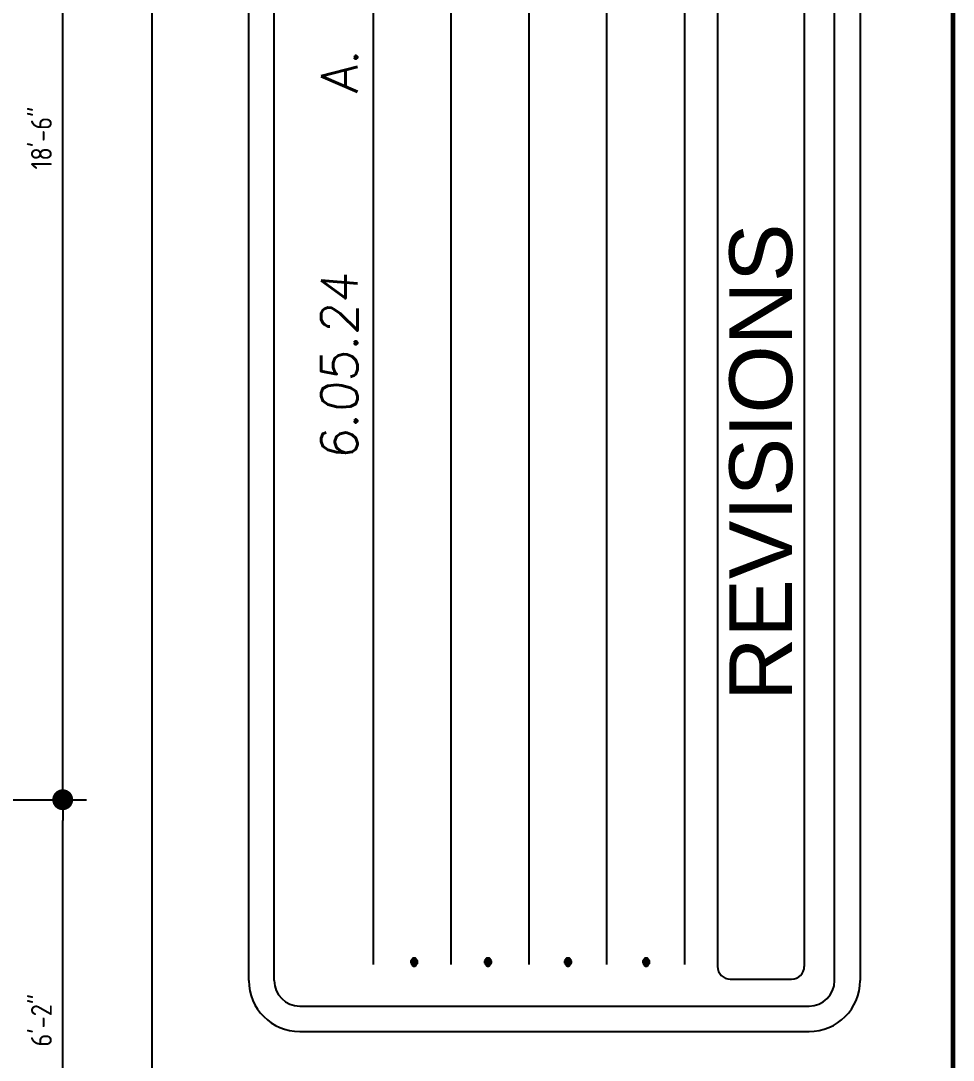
# Model space of a CAD drawing. Header units: feet. Extents: x 57903 to 63568, y -124112 to -112262.
# Drawn here: x 63411.3 to 63567.7, y -123444.4 to -123270.1 of the extents above; entities that cross this region are included whole.
import ezdxf

# ---------------------------------------------------------------- set-up
doc = ezdxf.new("R2010")
doc.units = ezdxf.units.FT
doc.header["$LTSCALE"] = 30
doc.header["$MEASUREMENT"] = 0
doc.linetypes.add('Solid', pattern=[0])
doc.layers.add('BORDER', color=5, linetype='Continuous')
doc.layers.add('DIM', color=4, linetype='Continuous')
doc.layers.add('DIMS', color=137, linetype='Continuous', lineweight=15)
doc.layers.add('WALLS', color=7, linetype='Continuous', lineweight=60)
doc.styles.add('ARCH', font='ARCHITXT.SHX')
doc.styles.add('ROMANT', font='ROMANT.shx')
doc.styles.add('RS', font='ROMANS.SHX', dxfattribs={"oblique": 5})
doc.styles.add('SWIS72', font='swissel.ttf', dxfattribs={"height": 4.5})
doc.dimstyles.new('ARCHITECTURAL', dxfattribs={"dimtxt": 3.5, "dimasz": 3.5, "dimexe": 4, "dimexo": 2, "dimgap": 1.5, "dimtad": 1, "dimdec": 1, "dimzin": 3, "dimdsep": 46, "dimlunit": 4, "dimtxsty": 'ARCH', "dimblk": 'DOT', "dimcen": 0.0625, "dimadec": 0, "dimazin": 0, "dimtfac": 1, "dimtdec": 1, "dimtix": 1, "dimtofl": 0, "dimtmove": 1, "dimatfit": 2, "dimldrblk": 'DOTSMALL', "dimfxl": 1, "dimtolj": 1, "dimtzin": 0, "dimarcsym": 0})

# ---------------------------------------------------------------- blocks, each defined once
blk = doc.blocks.new('_Dot')
at = {"layer": 'DIMS', "color": 0, "lineweight": -2}
blk.add_line((-0.5, 0), (-1, 0), dxfattribs=at)
at = {"layer": 'DIMS', "color": 0, "const_width": 0.5}
blk.add_lwpolyline([(-0.25, 0, 1), (0.25, 0, 1)], format="xyb", close=True, dxfattribs=at)
blk = doc.blocks.new('*D704')
at = {"layer": 'Defpoints', "color": 0, "linetype": 'Solid', "transparency": 16777216}
for p in [(63363.31, -123400.74), (63418.31, -123400.74), (63363.31, -123474.74)]:
    blk.add_point(p, dxfattribs=at)
at = {"layer": 'DIMS', "color": 0, "linetype": 'Solid', "lineweight": -2, "transparency": 16777216}
for p, q in [((63365.31, -123400.74), (63422.31, -123400.74)), ((63418.31, -123471.24), (63418.31, -123404.24)), ((63365.31, -123474.74), (63422.31, -123474.74))]:
    blk.add_line(p, q, dxfattribs=at)
at = {"layer": 'DIMS', "color": 0, "linetype": 'Solid', "lineweight": -2, "transparency": 16777216, "xscale": 3.5, "yscale": 3.5, "zscale": 3.5}
for p, rotation in [((63418.31, -123400.74), 90), ((63418.31, -123474.74), 270)]:
    blk.add_blockref('_Dot', p, dxfattribs=dict(at, rotation=rotation))
at = {"layer": 'DIMS', "color": 0, "linetype": 'Solid', "transparency": 16777216, "insert": (63414.73, -123437.74), "char_height": 3.5, "attachment_point": 5, "rotation": 90, "style": 'ARCH'}
blk.add_mtext('\\A1;6\'-2"', dxfattribs=at)
blk = doc.blocks.new('_DotSmall')
at = {"layer": 'DIMS', "color": 0, "const_width": 0.5}
blk.add_lwpolyline([(-0.0625, 0, 1), (0.0625, 0, 1)], format="xyb", close=True, dxfattribs=at)
blk = doc.blocks.new('*D705')
at = {"layer": 'Defpoints', "color": 0, "linetype": 'Solid', "transparency": 16777216}
for p in [(63367.31, -123178.74), (63418.31, -123178.74), (63363.31, -123400.74)]:
    blk.add_point(p, dxfattribs=at)
at = {"layer": 'DIMS', "color": 0, "linetype": 'Solid', "lineweight": -2, "transparency": 16777216}
for p, q in [((63369.31, -123178.74), (63422.31, -123178.74)), ((63418.31, -123397.24), (63418.31, -123182.24)), ((63365.31, -123400.74), (63422.31, -123400.74))]:
    blk.add_line(p, q, dxfattribs=at)
at = {"layer": 'DIMS', "color": 0, "linetype": 'Solid', "lineweight": -2, "transparency": 16777216, "xscale": 3.5, "yscale": 3.5, "zscale": 3.5}
for p, rotation in [((63418.31, -123178.74), 90), ((63418.31, -123400.74), 270)]:
    blk.add_blockref('_Dot', p, dxfattribs=dict(at, rotation=rotation))
at = {"layer": 'DIMS', "color": 0, "linetype": 'Solid', "transparency": 16777216, "insert": (63414.73, -123289.74), "char_height": 3.5, "attachment_point": 5, "rotation": 90, "style": 'ARCH'}
blk.add_mtext('\\A1;18\'-6"', dxfattribs=at)
blk = doc.blocks.new('*D706')
at = {"layer": 'Defpoints', "color": 0, "linetype": 'Solid', "transparency": 16777216}
for p in [(63367.31, -123178.74), (63433.31, -123178.74), (63367.31, -123930.74)]:
    blk.add_point(p, dxfattribs=at)
at = {"layer": 'DIMS', "color": 0, "linetype": 'Solid', "lineweight": -2, "transparency": 16777216}
for p, q in [((63369.31, -123178.74), (63437.31, -123178.74)), ((63433.31, -123927.24), (63433.31, -123182.24)), ((63369.31, -123930.74), (63437.31, -123930.74))]:
    blk.add_line(p, q, dxfattribs=at)
at = {"layer": 'DIMS', "color": 0, "linetype": 'Solid', "lineweight": -2, "transparency": 16777216, "xscale": 3.5, "yscale": 3.5, "zscale": 3.5}
for p, rotation in [((63433.31, -123178.74), 90), ((63433.31, -123930.74), 270)]:
    blk.add_blockref('_Dot', p, dxfattribs=dict(at, rotation=rotation))
at = {"layer": 'DIMS', "color": 0, "linetype": 'Solid', "transparency": 16777216, "insert": (63429.73, -123554.74), "char_height": 3.5, "attachment_point": 5, "rotation": 90, "style": 'ARCH'}
blk.add_mtext('\\A1;62\'-8"', dxfattribs=at)

msp = doc.modelspace()

# ---------------------------------------------------------------- linework, layer by layer
at = {"color": 2}
for p, q in [((63453.81, -123431.08, -0.03), (63453.81, -123259.98, -0.03)), ((63547.82, -123431.08, -0.03), (63547.82, -123259.98, -0.03)), ((63470.39, -123262.22, -0.03), (63470.39, -123428.39, -0.03)), ((63483.45, -123262.22, -0.03), (63483.45, -123428.39, -0.03)), ((63496.51, -123262.22, -0.03), (63496.51, -123428.39, -0.03)), ((63509.57, -123262.22, -0.03), (63509.57, -123428.39, -0.03)), ((63522.63, -123262.22, -0.03), (63522.63, -123428.39, -0.03)), ((63458.09, -123435.36, -0.03), (63543.54, -123435.36, -0.03))]:
    msp.add_line(p, q, dxfattribs=at)
at = {"color": 1}
for p, q in [((63528.18, -123262.36, -0.03), (63528.18, -123428.7, -0.03)), ((63542.75, -123262.36, -0.03), (63542.75, -123428.7, -0.03)), ((63530.32, -123430.84, -0.03), (63540.61, -123430.84, -0.03))]:
    msp.add_line(p, q, dxfattribs=at)
for centre, start, end in [((63530.32, -123428.7, -0.03), 180, 270), ((63540.61, -123428.7, -0.03), 270, 0)]:
    msp.add_arc(centre, 2.14, start, end, dxfattribs=at)
at = {"color": 2}
for centre, start, end in [((63458.09, -123431.08, -0.03), 180, 270), ((63543.54, -123431.08, -0.03), 270, 0)]:
    msp.add_arc(centre, 4.28, start, end, dxfattribs=at)
at = {"layer": 'BORDER'}
for p, q in [((63449.53, -123431.08, -0.03), (63449.53, -123259.98, -0.03)), ((63552.1, -123259.98, -0.03), (63552.1, -123431.08, -0.03)), ((63458.09, -123439.64, -0.03), (63543.54, -123439.64, -0.03))]:
    msp.add_line(p, q, dxfattribs=at)
for centre, start, end in [((63458.09, -123431.08, -0.03), 180, 270), ((63543.54, -123431.08, -0.03), 270, 0)]:
    msp.add_arc(centre, 8.56, start, end, dxfattribs=at)
at = {"layer": 'WALLS'}
msp.add_lwpolyline([(63567.73, -123032.05), (61934.08, -123032.05), (61934.08, -124112.05), (63567.73, -124112.05)], close=True, dxfattribs=at)

# ---------------------------------------------------------------- texts
at = {"color": 2, "style": 'ROMANT', "width": 1.5}
for p in [(63477.73, -123430.25, -0.03), (63490.13, -123430.25, -0.03), (63503.56, -123430.25, -0.03), (63516.68, -123430.25, -0.03)]:
    msp.add_text('.', height=6.42, rotation=90, dxfattribs=at).set_placement(p)
at = {"layer": 'DIM', "style": 'RS', "oblique": 5}
msp.add_text('6.05.24      A.', height=6.1174, rotation=90, dxfattribs=at).set_placement((63467.77, -123343.78))
at = {"layer": 'DIM', "style": 'SWIS72'}
msp.add_text('REVISIONS', height=10.529, rotation=90, dxfattribs=at).set_placement((63540.7, -123384.16, -0.03))

# ---------------------------------------------------------------- dimensions: what is measured, and where the dimension line sits
at = {"layer": 'DIMS', "linetype": 'Solid'}
for base, p1, p2, picture, middle in [((63418.31, -123178.74), (63363.31, -123400.74), (63367.31, -123178.74), '*D705', (63414.73, -123289.74)), ((63433.31, -123178.74), (63367.31, -123930.74), (63367.31, -123178.74), '*D706', (63429.73, -123554.74)), ((63418.31, -123400.74), (63363.31, -123474.74), (63363.31, -123400.74), '*D704', (63414.73, -123437.74))]:
    dim = msp.add_linear_dim(base=base, p1=p1, p2=p2, angle=90, dimstyle='ARCHITECTURAL', dxfattribs=at)
    dim.commit()
    dim.dimension.update_dxf_attribs({"geometry": picture, "text_midpoint": middle})

doc.saveas('drawing.dxf')
